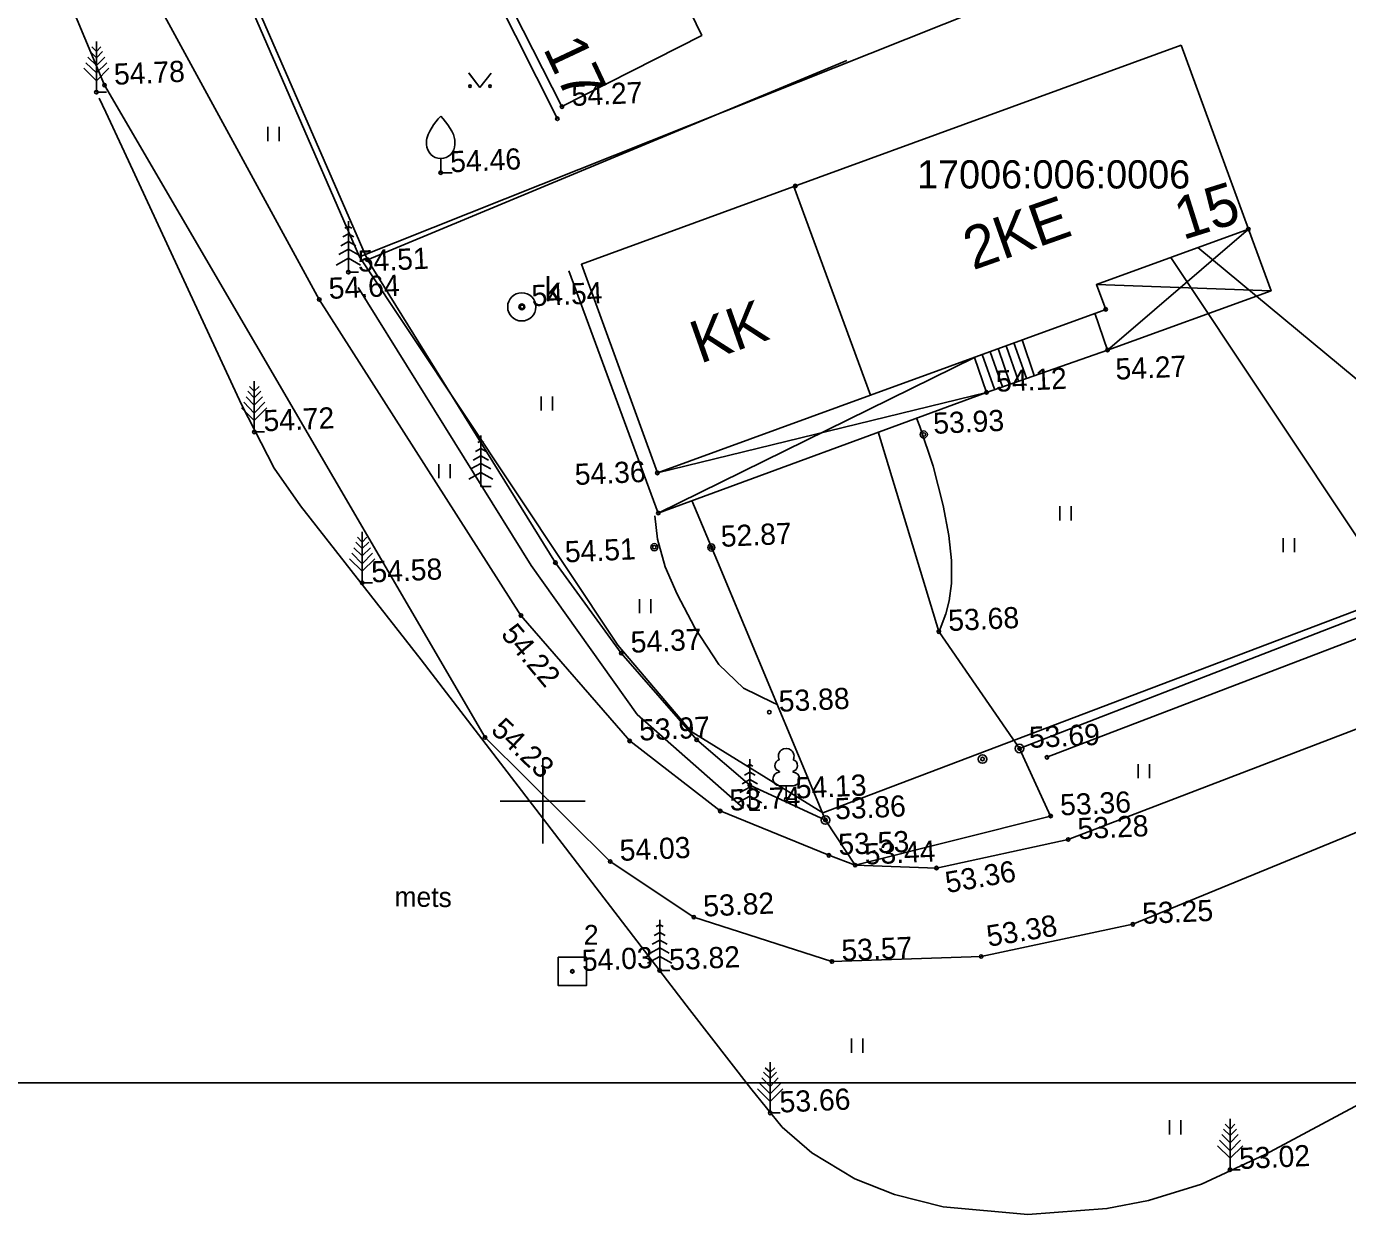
# Model space of a CAD drawing. Extents: x 640815 to 641975, y 6454871 to 6455868.
# Drawn here: x 641531.73 to 641578.49, y 6455035.36 to 6455077.43 of the extents above; entities that cross this region are included whole.
import ezdxf

# ---------------------------------------------------------------- set-up
doc = ezdxf.new("R2010")
doc.units = 0
for name, color, linetype in [('Level 1', 7, 'Continuous'), ('Level 14', 7, 'Continuous'), ('Level 16', 7, 'Continuous'), ('Level 2', 7, 'Continuous'), ('Level 27', 7, 'Continuous'), ('Level 28', 7, 'Continuous'), ('Level 30', 7, 'Continuous'), ('Level 39', 7, 'Continuous'), ('Level 40', 7, 'Continuous'), ('Level 41', 7, 'Continuous'), ('Level 42', 7, 'Continuous'), ('Level 44', 7, 'Continuous'), ('Level 58', 7, 'Continuous'), ('Level 59', 7, 'Continuous'), ('Level 60', 7, 'Continuous'), ('Level 61', 7, 'Continuous'), ('Level 62', 7, 'Continuous'), ('Level 63', 7, 'Continuous')]:
    doc.layers.add(name, color=color, linetype=linetype)

msp = doc.modelspace()

# ---------------------------------------------------------------- linework, layer by layer
at = {"layer": 'Level 1'}
for points in [[(641549.42, 6455089.93), (641555.63, 6455077.11), (641550.68, 6455074.59), (641544.18, 6455087.39), (641549.42, 6455089.93)], [(641572.6, 6455076.76), (641558.89, 6455071.76), (641561.6, 6455064.37), (641569.93, 6455067.41), (641569.6, 6455068.29), (641574.98, 6455070.25), (641572.6, 6455076.76)], [(641561.6, 6455064.37), (641554.06, 6455061.62), (641551.37, 6455069.01), (641558.89, 6455071.76), (641561.6, 6455064.37)]]:
    msp.add_lwpolyline(points, dxfattribs=at)
at = {"layer": 'Level 14'}
msp.add_lwpolyline([(641573.19, 6455069.6), (641586.33, 6455058.7), (641623.59, 6455073.07), (641618.47, 6455083.71)], dxfattribs=at)
at = {"layer": 'Level 16'}
msp.add_lwpolyline([(641572.23, 6455069.25), (641585.99, 6455048.58), (641634.78, 6455067.59)], dxfattribs=at)
at = {"layer": 'Level 2'}
for points in [[(641574.98, 6455070.25), (641575.78, 6455068.07), (641569.99, 6455065.97)], [(641574.98, 6455070.25), (641569.99, 6455065.97)], [(641569.6, 6455068.29), (641575.78, 6455068.07)], [(641565.28, 6455065.71), (641565.71, 6455064.47), (641569.99, 6455065.97), (641569.54, 6455067.28)], [(641566.12, 6455066.02), (641566.55, 6455064.77)], [(641566.41, 6455066.12), (641566.84, 6455064.87)], [(641566.68, 6455066.23), (641567.13, 6455064.97)], [(641566.97, 6455066.33), (641567.4, 6455065.07)], [(641565.28, 6455065.71), (641554.09, 6455060.2)], [(641565.56, 6455065.81), (641565.99, 6455064.58)], [(641565.84, 6455065.91), (641566.27, 6455064.67)], [(641554.06, 6455061.62), (641565.71, 6455064.47)]]:
    msp.add_lwpolyline(points, dxfattribs=at)
at = {"layer": 'Level 27'}
for radius in [0.5, 0.103]:
    msp.add_circle((641549.26, 6455067.5), radius, dxfattribs=at)
at = {"layer": 'Level 28'}
for points in [[(641537.38, 6455083.89), (641543.8, 6455069.17)], [(641543.8, 6455069.17), (641560.76, 6455076.22)], [(641543.8, 6455069.17), (641550.45, 6455058.44)], [(641566.88, 6455051.86), (641586.72, 6455059.56)], [(641550.45, 6455058.44), (641552.78, 6455055.24), (641555.45, 6455052.17), (641557.33, 6455050.57), (641560.01, 6455049.33)]]:
    msp.add_lwpolyline(points, dxfattribs=at)
at = {"layer": 'Level 30'}
for points in [[(641676.85, 6455091.05), (641645.21, 6455078.52), (641586.68, 6455055.57), (641568.6, 6455048.64), (641563.94, 6455047.63), (641561.06, 6455047.73), (641560.13, 6455048.08), (641556.28, 6455049.65), (641553.08, 6455052.13), (641549.23, 6455056.57), (641542.09, 6455067.76)], [(641550.52, 6455074.16), (641543.81, 6455087.49), (641545.56, 6455088.36), (641545.05, 6455089.38), (641546.78, 6455090.27), (641547.29, 6455089.22), (641549.57, 6455090.35)], [(641677.85, 6455087.69), (641646.3, 6455075.48), (641587.76, 6455052.57), (641570.89, 6455045.64), (641565.52, 6455044.5), (641560.24, 6455044.32), (641555.35, 6455045.89), (641552.39, 6455047.86), (641547.96, 6455052.25), (641534.49, 6455075.35)], [(641534.49, 6455075.35), (641531.65, 6455082.16)], [(641542.09, 6455067.76), (641536.55, 6455077.91)], [(641550.93, 6455068.78), (641554.09, 6455060.2), (641565.71, 6455064.47)], [(641555.28, 6455060.64), (641556.19, 6455058.48), (641560.01, 6455049.33), (641561.06, 6455047.73), (641567.98, 6455049.47), (641566.88, 6455051.86), (641564.02, 6455056), (641561.88, 6455063.07)]]:
    msp.add_lwpolyline(points, dxfattribs=at)
at = {"layer": 'Level 39'}
for centre in [(641566.88, 6455051.86), (641565.57, 6455051.49), (641560.01, 6455049.33)]:
    msp.add_circle(centre, 0.151, dxfattribs=at)
at = {"layer": 'Level 40'}
for points in [[(641533.08, 6455093.27), (641543.51, 6455069.27), (641578.39, 6455083.17), (641576.49, 6455088.8), (641567.91, 6455111.54), (641537.54, 6455099.84)], [(641559.91, 6455049.59), (641586.61, 6455059.71), (641578.39, 6455083.17), (641543.51, 6455069.27), (641552.66, 6455055.52), (641555.26, 6455052.46)]]:
    msp.add_lwpolyline(points, close=True, dxfattribs=at)
at = {"layer": 'Level 41'}
for points in [[(641579.08, 6455039.36), (641575.57, 6455037.49), (641573.32, 6455036.44), (641571.44, 6455035.86), (641569.97, 6455035.57), (641567.17, 6455035.36), (641564.18, 6455035.63), (641562.45, 6455036.07), (641561.05, 6455036.63), (641559.53, 6455037.55), (641558.48, 6455038.46), (641557.37, 6455039.82), (641555.2, 6455042.62), (641552.94, 6455045.56), (641550.03, 6455049.36), (641545.7, 6455055), (641541.43, 6455060.45), (641540.49, 6455061.79), (641539.34, 6455064.04), (641535.18, 6455073), (641534.53, 6455074.39), (641534.3, 6455074.89)], [(641540.27, 6455073.37), (641540.27, 6455073.87)], [(641540.67, 6455073.37), (641540.67, 6455073.87)], [(641549.95, 6455063.83), (641549.95, 6455064.33)], [(641550.35, 6455063.83), (641550.35, 6455064.33)], [(641546.32, 6455061.43), (641546.32, 6455061.93)], [(641546.72, 6455061.43), (641546.72, 6455061.93)], [(641568.31, 6455059.94), (641568.31, 6455060.44)], [(641568.71, 6455059.94), (641568.71, 6455060.44)], [(641576.21, 6455058.81), (641576.21, 6455059.31)], [(641576.61, 6455058.81), (641576.61, 6455059.31)], [(641553.43, 6455056.65), (641553.43, 6455057.15)], [(641553.83, 6455056.65), (641553.83, 6455057.15)], [(641571.08, 6455050.81), (641571.08, 6455051.31)], [(641571.48, 6455050.81), (641571.48, 6455051.31)], [(641560.93, 6455041.09), (641560.93, 6455041.59)], [(641561.33, 6455041.09), (641561.33, 6455041.59)], [(641572.19, 6455038.2), (641572.19, 6455038.7)], [(641572.59, 6455038.2), (641572.59, 6455038.7)]]:
    msp.add_lwpolyline(points, dxfattribs=at)
at = {"layer": 'Level 42'}
for points in [[(641564.03, 6455056.01), (641564.27, 6455056.63), (641564.39, 6455057.09), (641564.47, 6455057.71), (641564.47, 6455058.52), (641564.37, 6455059.4), (641564.17, 6455060.47), (641563.82, 6455061.86), (641563.35, 6455063.26), (641563.24, 6455063.54)], [(641553.97, 6455060.1), (641554.06, 6455059.27), (641554.34, 6455058.29), (641554.76, 6455057.33), (641555.38, 6455056.14), (641556.23, 6455054.84), (641557.11, 6455054), (641558.15, 6455053.49), (641558.3, 6455053.42)]]:
    msp.add_lwpolyline(points, dxfattribs=at)
at = {"layer": 'Level 44'}
for p, q in [((641534.2, 6455075.1), (641534.2, 6455076.9)), ((641534.2, 6455076.04), (641533.9, 6455076.34)), ((641534.2, 6455076.32), (641533.98, 6455076.54)), ((641534.2, 6455076.54), (641534.04, 6455076.7)), ((641534.2, 6455076.54), (641534.36, 6455076.7)), ((641534.2, 6455076.32), (641534.42, 6455076.54)), ((641534.2, 6455076.04), (641534.5, 6455076.34)), ((641534.2, 6455075.5), (641533.76, 6455075.95)), ((641534.2, 6455075.78), (641533.83, 6455076.14)), ((641534.2, 6455075.78), (641534.57, 6455076.14)), ((641534.2, 6455075.5), (641534.64, 6455075.95)), ((641547.38, 6455075.78), (641547.78, 6455075.27)), ((641547.78, 6455075.27), (641547.38, 6455075.77)), ((641547.78, 6455075.27), (641548.18, 6455075.77)), ((641534.56, 6455075.1), (641534.2, 6455075.1)), ((641546.39, 6455072.25), (641546.39, 6455072.75)), ((641546.79, 6455072.25), (641546.39, 6455072.25)), ((641543.12, 6455070.35), (641543, 6455070.28)), ((641543.12, 6455068.73), (641543.12, 6455070.53)), ((641543.12, 6455070.35), (641543.24, 6455070.28)), ((641543.12, 6455069.81), (641542.85, 6455069.66)), ((641543.12, 6455070.08), (641542.93, 6455069.98)), ((641543.12, 6455070.08), (641543.31, 6455069.98)), ((641543.12, 6455069.81), (641543.39, 6455069.66)), ((641543.12, 6455069.54), (641542.78, 6455069.35)), ((641543.12, 6455069.54), (641543.46, 6455069.35)), ((641543.12, 6455069.22), (641542.69, 6455068.98)), ((641543.12, 6455069.22), (641543.55, 6455068.98)), ((641543.48, 6455068.73), (641543.12, 6455068.73)), ((641539.79, 6455064.51), (641539.62, 6455064.68)), ((641539.79, 6455063.07), (641539.79, 6455064.87)), ((641539.79, 6455064.51), (641539.96, 6455064.68)), ((641539.79, 6455064.02), (641539.5, 6455064.31)), ((641539.79, 6455064.28), (641539.56, 6455064.51)), ((641539.79, 6455064.28), (641540.02, 6455064.51)), ((641539.79, 6455064.02), (641540.08, 6455064.31)), ((641539.79, 6455063.48), (641539.34, 6455063.92)), ((641539.79, 6455063.74), (641539.42, 6455064.12)), ((641539.79, 6455063.74), (641540.16, 6455064.12)), ((641539.79, 6455063.48), (641540.24, 6455063.92)), ((641540.15, 6455063.07), (641539.79, 6455063.07)), ((641547.81, 6455062.76), (641547.7, 6455062.7)), ((641547.81, 6455061.14), (641547.81, 6455062.94)), ((641547.81, 6455062.76), (641547.92, 6455062.7)), ((641547.81, 6455062.49), (641547.62, 6455062.38)), ((641547.81, 6455062.49), (641548, 6455062.38)), ((641547.81, 6455061.95), (641547.46, 6455061.76)), ((641547.81, 6455062.22), (641547.54, 6455062.07)), ((641547.81, 6455062.22), (641548.08, 6455062.07)), ((641547.81, 6455061.95), (641548.16, 6455061.76)), ((641547.81, 6455061.64), (641547.38, 6455061.4)), ((641547.81, 6455061.64), (641548.24, 6455061.4)), ((641548.17, 6455061.14), (641547.81, 6455061.14)), ((641543.61, 6455057.73), (641543.61, 6455059.53)), ((641543.61, 6455058.94), (641543.38, 6455059.17)), ((641543.61, 6455059.17), (641543.44, 6455059.34)), ((641543.61, 6455059.17), (641543.78, 6455059.34)), ((641543.61, 6455058.94), (641543.84, 6455059.17)), ((641543.61, 6455058.14), (641543.16, 6455058.58)), ((641543.61, 6455058.4), (641543.24, 6455058.78)), ((641543.61, 6455058.68), (641543.32, 6455058.97)), ((641543.61, 6455058.68), (641543.9, 6455058.97)), ((641543.61, 6455058.4), (641543.98, 6455058.78)), ((641543.61, 6455058.14), (641544.06, 6455058.58)), ((641543.97, 6455057.73), (641543.61, 6455057.73)), ((641557.33, 6455051.3), (641557.22, 6455051.24)), ((641557.33, 6455049.68), (641557.33, 6455051.48)), ((641557.33, 6455051.3), (641557.44, 6455051.24)), ((641558.38, 6455051.05), (641558.38, 6455051.02)), ((641558.86, 6455051.05), (641558.86, 6455051.02)), ((641557.33, 6455050.76), (641557.06, 6455050.61)), ((641557.33, 6455051.03), (641557.14, 6455050.92)), ((641557.33, 6455051.03), (641557.52, 6455050.92)), ((641557.33, 6455050.76), (641557.6, 6455050.61)), ((641557.33, 6455050.18), (641556.9, 6455049.94)), ((641557.33, 6455050.49), (641556.98, 6455050.3)), ((641557.33, 6455050.49), (641557.68, 6455050.3)), ((641557.33, 6455050.18), (641557.76, 6455049.94)), ((641558.86, 6455050.54), (641558.38, 6455050.54)), ((641558.62, 6455050.07), (641558.62, 6455050.54)), ((641557.69, 6455049.68), (641557.33, 6455049.68)), ((641559, 6455050.07), (641558.62, 6455050.07)), ((641554.14, 6455045.62), (641554.02, 6455045.56)), ((641554.14, 6455044), (641554.14, 6455045.8)), ((641554.14, 6455045.62), (641554.26, 6455045.56)), ((641554.14, 6455045.08), (641553.87, 6455044.93)), ((641554.14, 6455045.35), (641553.95, 6455045.24)), ((641554.14, 6455045.35), (641554.33, 6455045.24)), ((641554.14, 6455045.08), (641554.41, 6455044.93)), ((641554.14, 6455044.81), (641553.8, 6455044.62)), ((641554.14, 6455044.81), (641554.48, 6455044.62)), ((641554.14, 6455044.5), (641553.71, 6455044.26)), ((641554.14, 6455044.5), (641554.57, 6455044.26)), ((641554.5, 6455044), (641554.14, 6455044)), ((641558.05, 6455038.96), (641558.05, 6455040.76)), ((641558.05, 6455040.18), (641557.82, 6455040.4)), ((641558.05, 6455040.4), (641557.88, 6455040.56)), ((641558.05, 6455040.4), (641558.22, 6455040.56)), ((641558.05, 6455040.18), (641558.28, 6455040.4)), ((641558.05, 6455039.64), (641557.68, 6455040)), ((641558.05, 6455039.9), (641557.76, 6455040.2)), ((641558.05, 6455039.9), (641558.34, 6455040.2)), ((641558.05, 6455039.64), (641558.42, 6455040)), ((641558.05, 6455039.36), (641557.6, 6455039.81)), ((641558.05, 6455039.36), (641558.5, 6455039.81)), ((641558.41, 6455038.96), (641558.05, 6455038.96)), ((641574.33, 6455038.39), (641574.16, 6455038.56)), ((641574.33, 6455036.95), (641574.33, 6455038.75)), ((641574.33, 6455038.39), (641574.5, 6455038.56)), ((641574.33, 6455037.62), (641573.96, 6455038)), ((641574.33, 6455037.9), (641574.04, 6455038.19)), ((641574.33, 6455038.16), (641574.1, 6455038.39)), ((641574.33, 6455038.16), (641574.56, 6455038.39)), ((641574.33, 6455037.9), (641574.62, 6455038.19)), ((641574.33, 6455037.62), (641574.7, 6455038)), ((641574.33, 6455037.36), (641573.88, 6455037.8)), ((641574.33, 6455037.36), (641574.78, 6455037.8)), ((641574.69, 6455036.95), (641574.33, 6455036.95))]:
    msp.add_line(p, q, dxfattribs=at)
for points in [[(641545.89, 6455073.25), (641545.89, 6455073.4), (641545.9, 6455073.46), (641545.94, 6455073.6), (641546, 6455073.72), (641546.14, 6455073.95), (641546.3, 6455074.16), (641546.39, 6455074.25)], [(641546.89, 6455073.25), (641546.89, 6455073.4), (641546.88, 6455073.46), (641546.84, 6455073.6), (641546.78, 6455073.72), (641546.64, 6455073.95), (641546.48, 6455074.16), (641546.39, 6455074.25)], [(641543.47, 6455068.18), (641549.59, 6455058.34), (641553.34, 6455053.07), (641557.11, 6455049.75)], [(641586.82, 6455058.81), (641567.85, 6455051.55)]]:
    msp.add_lwpolyline(points, dxfattribs=at)
for centre in [(641547.425, 6455075.315), (641548.135, 6455075.315)]:
    msp.add_circle(centre, 0.045, dxfattribs=at)
for centre, radius, start, end in [((641546.39, 6455073.25), 0.5, 180, 0), ((641558.62, 6455051.59), 0.277, 332.5799, 207.4201), ((641558.43, 6455051.258), 0.212, 105.2441, 257.079), ((641558.81, 6455051.258), 0.212, 282.921, 74.7559), ((641558.383, 6455050.782), 0.237, 90, 270), ((641558.858, 6455050.782), 0.237, 270, 90)]:
    msp.add_arc(centre, radius, start, end, dxfattribs=at)
at = {"layer": 'Level 59'}
for centre in [(641563.49, 6455062.98), (641553.95, 6455058.99), (641555.97, 6455058.98)]:
    msp.add_circle(centre, 0.125, dxfattribs=at)
at = {"layer": 'Level 60'}
msp.add_lwpolyline([(641551.55, 6455044.47), (641550.55, 6455044.47), (641550.55, 6455043.47), (641551.55, 6455043.47)], close=True, dxfattribs=at)
msp.add_circle((641551.045, 6455043.97), 0.05, dxfattribs=at)
at = {"layer": 'Level 61'}
msp.add_lwpolyline([(641366.04, 6455040.02), (641366.04, 6455449.83), (641791.7, 6455449.82), (641791.69, 6455040.02), (641366.04, 6455040.02)], dxfattribs=at)
at = {"layer": 'Level 62'}
for centre in [(641534.49, 6455075.35), (641534.2, 6455075.1), (641550.68, 6455074.59), (641550.52, 6455074.16), (641546.39, 6455072.25), (641558.94, 6455071.78), (641574.98, 6455070.25), (641543.8, 6455069.17), (641543.12, 6455068.73), (641542.09, 6455067.76), (641549.27, 6455067.5), (641569.93, 6455067.41), (641569.99, 6455065.97), (641565.71, 6455064.47), (641539.79, 6455063.07), (641563.49, 6455062.98), (641554.06, 6455061.62), (641554.09, 6455060.2), (641553.95, 6455058.99), (641555.97, 6455058.98), (641550.45, 6455058.44), (641543.61, 6455057.73), (641549.23, 6455056.57), (641564.02, 6455056), (641552.78, 6455055.24), (641558.02, 6455053.15), (641547.96, 6455052.25), (641553.08, 6455052.13), (641555.45, 6455052.17), (641565.57, 6455051.49), (641566.88, 6455051.86), (641567.85, 6455051.55), (641557.33, 6455050.57), (641558.62, 6455050.07), (641556.28, 6455049.65), (641560.01, 6455049.33), (641567.98, 6455049.47), (641568.6, 6455048.64), (641552.39, 6455047.86), (641560.13, 6455048.08), (641561.06, 6455047.73), (641563.94, 6455047.63), (641555.35, 6455045.89), (641570.89, 6455045.64), (641565.52, 6455044.5), (641554.14, 6455044), (641560.24, 6455044.32), (641551.05, 6455043.97), (641558.05, 6455038.96), (641574.33, 6455036.95)]:
    msp.add_circle(centre, 0.0625, dxfattribs=at)
at = {"layer": 'Level 63'}
for points in [[(641550, 6455050), (641550, 6455051.5)], [(641550, 6455050), (641548.5, 6455050)], [(641550, 6455050), (641551.5, 6455050)], [(641550, 6455050), (641550, 6455048.5)]]:
    msp.add_lwpolyline(points, dxfattribs=at)

# ---------------------------------------------------------------- texts
at = {"layer": 'Level 1'}
for s, height, rotation, p in [('17', 1.4999, 295.1838, (641550, 6455076.65)), ('15', 1.5, 17.516, (641572.66, 6455069.86)), ('2KE', 1.4999, 19.3882, (641565.23, 6455068.79)), ('KK', 1.4999, 19.3882, (641555.57, 6455065.48))]:
    msp.add_text(s, height=height, rotation=rotation, dxfattribs=at).set_placement(p)
at = {"layer": 'Level 27'}
msp.add_text('k', height=0.85, dxfattribs=at).set_placement((641550.06, 6455067.7))
at = {"layer": 'Level 58'}
msp.add_text('17006:006:0006', height=1.00002, dxfattribs=at).set_placement((641563.25, 6455071.69))
at = {"layer": 'Level 59'}
for s, height, rotation, p in [('54.78', 0.75, 2.5631, (641534.84, 6455075.36)), ('54.27', 0.75, 2.5631, (641551.04, 6455074.61)), ('54.46', 0.75, 2.5631, (641546.74, 6455072.26)), ('54.51', 0.75, 2.5631, (641543.47, 6455068.74)), ('54.64', 0.75, 2.5631, (641542.44, 6455067.78)), ('54.54', 0.75, 2.5631, (641549.62, 6455067.52)), ('54.27', 0.75, 2.5631, (641570.29, 6455064.92)), ('54.12', 0.75, 2.5631, (641566.06, 6455064.49)), ('54.72', 0.75, 2.5631, (641540.13, 6455063.09)), ('53.93', 0.75, 2.5631, (641563.84, 6455063)), ('54.36', 0.75, 2.5631, (641551.15, 6455061.19)), ('52.87', 0.75, 2.5631, (641556.32, 6455059)), ('54.51', 0.75, 2.5631, (641550.8, 6455058.45)), ('54.58', 0.75, 2.5631, (641543.95, 6455057.74)), ('53.68', 0.75, 2.5631, (641564.37, 6455056.02)), ('54.22', 0.7499, 310.1282, (641548.49, 6455055.89)), ('54.37', 0.75, 2.5631, (641553.13, 6455055.25)), ('53.88', 0.75, 2.5631, (641558.37, 6455053.16)), ('54.23', 0.75, 316.7704, (641548.13, 6455052.47)), ('53.97', 0.75, 2.5631, (641553.43, 6455052.14)), ('53.69', 0.75, 2.5631, (641567.23, 6455051.88)), ('54.13', 0.75, 2.5631, (641558.97, 6455050.09)), ('53.74', 0.75, 2.5631, (641556.63, 6455049.66)), ('53.86', 0.75, 2.5631, (641560.36, 6455049.35)), ('53.36', 0.75, 2.5631, (641568.33, 6455049.49)), ('53.28', 0.75, 2.5631, (641568.95, 6455048.65)), ('54.03', 0.75, 2.5631, (641552.74, 6455047.88)), ('53.53', 0.75, 2.5631, (641560.48, 6455048.09)), ('53.44', 0.75, 2.5631, (641561.41, 6455047.75)), ('53.36', 0.75, 9.8598, (641564.32, 6455046.74)), ('53.82', 0.75, 2.5631, (641555.7, 6455045.91)), ('53.25', 0.75, 2.5631, (641571.24, 6455045.65)), ('53.38', 0.75, 9.3494, (641565.78, 6455044.84)), ('53.57', 0.75, 2.5631, (641560.59, 6455044.34)), ('54.03', 0.75, 2.5631, (641551.4, 6455043.98)), ('53.82', 0.75, 2.5631, (641554.49, 6455044.01)), ('53.66', 0.75, 2.5631, (641558.4, 6455038.97)), ('53.02', 0.75, 2.5631, (641574.67, 6455036.97))]:
    msp.add_text(s, height=height, rotation=rotation, dxfattribs=at).set_placement(p)
at = {"layer": 'Level 61'}
for s, p in [('mets', (641544.75, 6455046.27)), ('2', (641551.45, 6455044.92))]:
    msp.add_text(s, height=0.7, rotation=359.2922, dxfattribs=at).set_placement(p)

doc.saveas('drawing.dxf')
